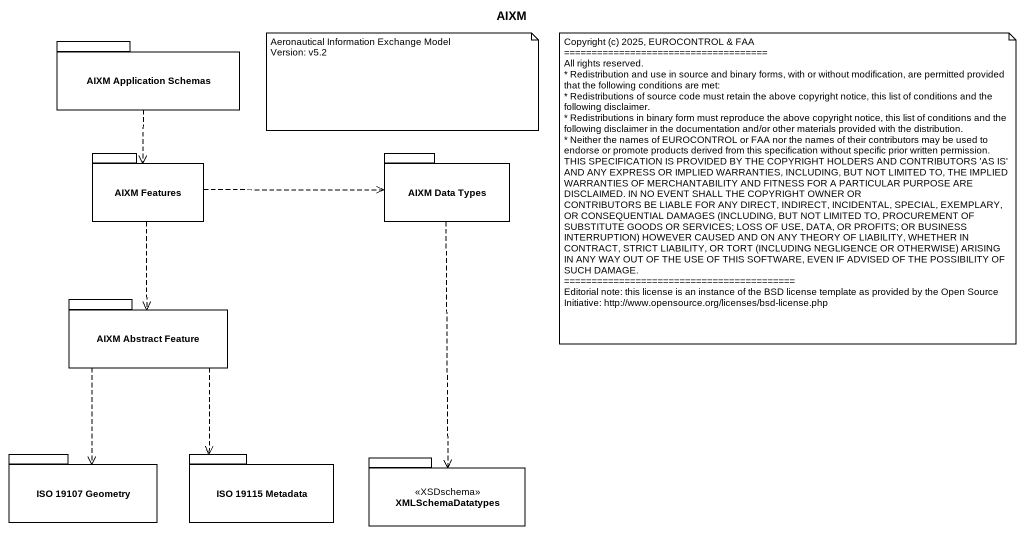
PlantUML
@startuml
title AIXM
package "AIXM Application Schemas" as AIXM_Application_Schemas {
}
package "AIXM Features" as AIXM_Features {
}
package "AIXM Data Types" as AIXM_Data_Types {
}
package "AIXM Abstract Feature" as AIXM_Abstract_Feature {
}
package "ISO 19107 Geometry" as ISO_19107_Geometry {
}
package "ISO 19115 Metadata" as ISO_19115_Metadata {
}
package XMLSchemaDatatypes <<XSDschema>> {
}
AIXM_Application_Schemas ..> AIXM_Features
AIXM_Features .right.> AIXM_Data_Types
AIXM_Features ..> AIXM_Abstract_Feature
AIXM_Data_Types ..> XMLSchemaDatatypes
AIXM_Abstract_Feature ..> ISO_19107_Geometry
AIXM_Abstract_Feature ..> ISO_19115_Metadata
note as N1
  Aeronautical Information Exchange Model
  Version: v5.2
end note
note as N2
  Copyright (c) 2025, EUROCONTROL & FAA
  ~=====================================
  All rights reserved.
  * Redistribution and use in source and binary forms, with or without modification, are permitted provided that the following conditions are met:
  * Redistributions of source code must retain the above copyright notice, this list of conditions and the following disclaimer.
  * Redistributions in binary form must reproduce the above copyright notice, this list of conditions and the following disclaimer in the documentation and/or other materials provided with the distribution.
  * Neither the names of EUROCONTROL or FAA nor the names of their contributors may be used to endorse or promote products derived from this specification without specific prior written permission.
  THIS SPECIFICATION IS PROVIDED BY THE COPYRIGHT HOLDERS AND CONTRIBUTORS 'AS IS' AND ANY EXPRESS OR IMPLIED WARRANTIES, INCLUDING, BUT NOT LIMITED TO, THE IMPLIED WARRANTIES OF MERCHANTABILITY AND FITNESS FOR A PARTICULAR PURPOSE ARE DISCLAIMED. IN NO EVENT SHALL THE COPYRIGHT OWNER OR
  CONTRIBUTORS BE LIABLE FOR ANY DIRECT, INDIRECT, INCIDENTAL, SPECIAL, EXEMPLARY, OR CONSEQUENTIAL DAMAGES (INCLUDING, BUT NOT LIMITED TO, PROCUREMENT OF SUBSTITUTE GOODS OR SERVICES; LOSS OF USE, DATA, OR PROFITS; OR BUSINESS INTERRUPTION) HOWEVER CAUSED AND ON ANY THEORY OF LIABILITY, WHETHER IN CONTRACT, STRICT LIABILITY, OR TORT (INCLUDING NEGLIGENCE OR OTHERWISE) ARISING IN ANY WAY OUT OF THE USE OF THIS SOFTWARE, EVEN IF ADVISED OF THE POSSIBILITY OF SUCH DAMAGE.
  ~==========================================
  Editorial note: this license is an instance of the BSD license template as provided by the Open Source Initiative: http://www.opensource.org/licenses/bsd-license.php
end note
@enduml
